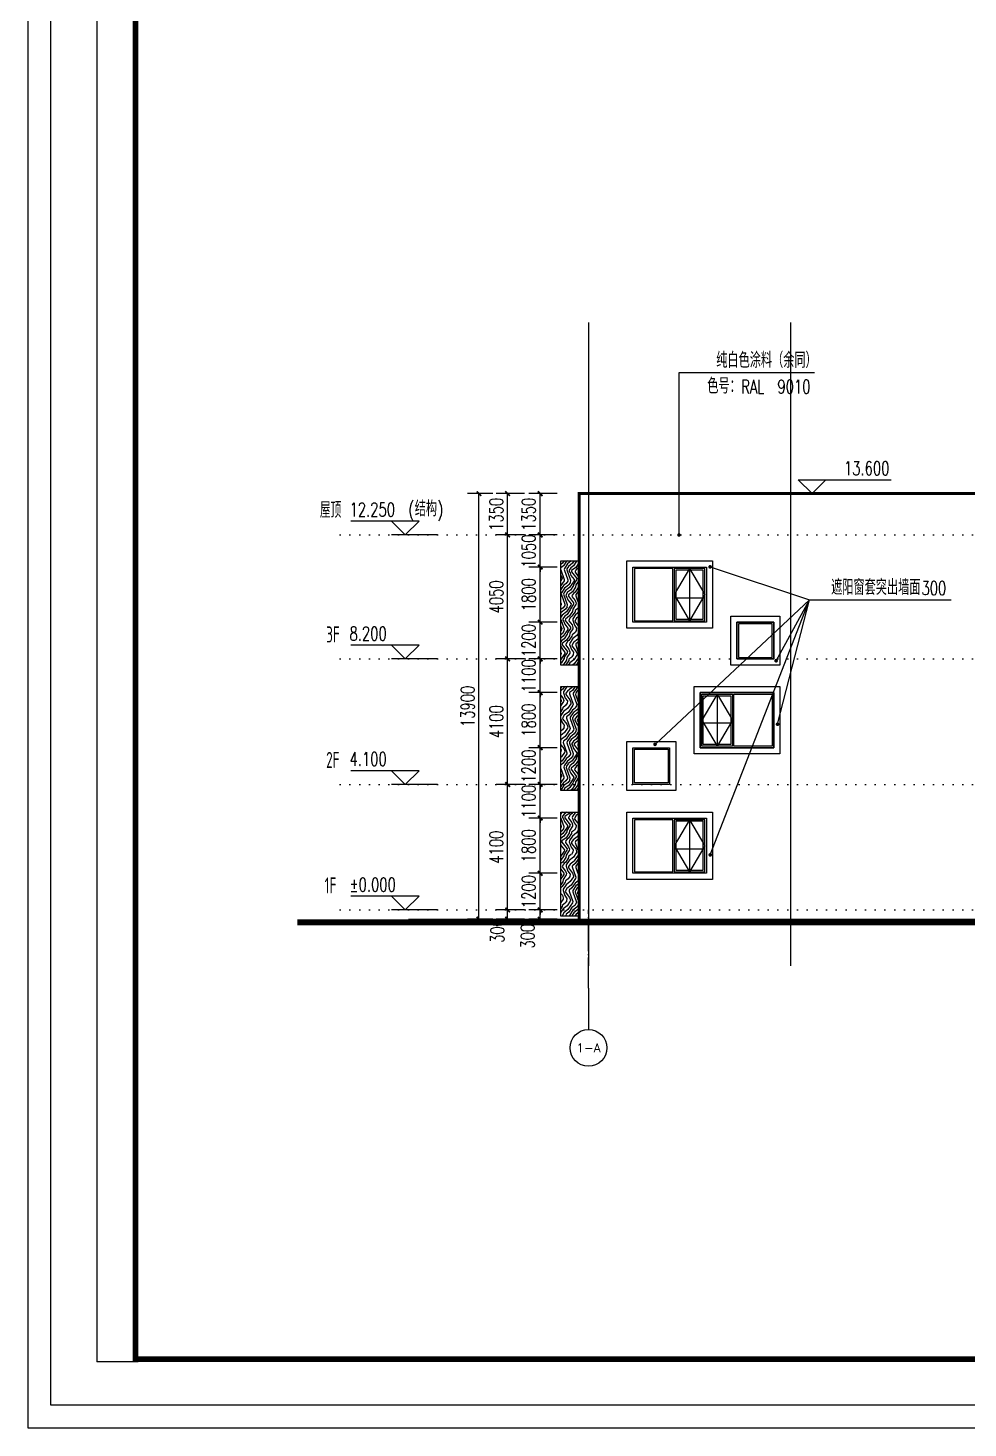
# Model space of a CAD drawing. Header units: millimetres. Extents: x -1048436 to -185795, y -983427 to 400387.
# Drawn here: x -773313 to -742620, y -758113 to -712384 of the extents above; entities that cross this region are included whole.
import ezdxf
from ezdxf.enums import TextEntityAlignment as Align

# ---------------------------------------------------------------- set-up
doc = ezdxf.new("R2010")
doc.units = ezdxf.units.MM
doc.header["$LTSCALE"] = 500
doc.linetypes.add('1#游泳馆轴网$0$DOTE', pattern=[2.42, 2, -0.2, 0.02, -0.2])
doc.linetypes.add('DOT', pattern=[6.35, 0, -6.35])
for name, color, linetype in [('1#游泳馆轴网$0$建-轴线', 1, '1#游泳馆轴网$0$DOTE'), ('AT-填充', 252, 'Continuous'), ('AXIS', 3, 'Continuous'), ('AXIS_TEXT', 7, 'Continuous'), ('C-SHET-TTLB', 11, 'Continuous'), ('DIM_ELEV', 3, 'Continuous'), ('DIM_LEAD', 3, 'Continuous'), ('PUB_DIM', 3, 'Continuous'), ('PUB_TEXT', 7, 'Continuous'), ('建-文字', 4, 'Continuous'), ('建-窗', 135, 'Continuous'), ('建-符号-引出', 150, 'Continuous'), ('楼层虚线', 1, 'Continuous')]:
    doc.layers.add(name, color=color, linetype=linetype)
doc.layers.add('建-非打-01', color=6, linetype='Continuous', plot=False)
doc.styles.add('_TCH_AXIS', font='COMPLEX', dxfattribs={"bigfont": 'GBCBIG'})
doc.styles.add('_TCH_DIM', font='SIMPLEX', dxfattribs={"bigfont": 'GBCBIG'})
doc.styles.add('_TCH_DIM_T3', font='SIMPLEX', dxfattribs={"width": 0.705882, "bigfont": 'GBCBIG'})
doc.styles.add('ECADI', font='hzs.shx', dxfattribs={"width": 0.7, "bigfont": 'hztxt.shx'})
doc.styles.add('XD2008', font='xd-hzs.shx', dxfattribs={"width": 0.7, "bigfont": 'xd-hztxt.shx'})
doc.dimstyles.new('_TCH_ARCH&&150', dxfattribs={"dimtxt": 446.25, "dimasz": 150, "dimexe": 375, "dimexo": 450, "dimgap": 150, "dimtad": 1, "dimdec": 0, "dimzin": 0, "dimdsep": 46, "dimtxsty": '_TCH_DIM_T3', "dimblk": 'ARCHTICK', "dimcen": 0.09, "dimclrt": 7, "dimazin": 2, "dimtfac": 1, "dimtdec": 0, "dimtix": 1, "dimtmove": 2, "dimatfit": 3, "dimldrblk": 'ARCHTICK', "dimfxl": 1, "dimtolj": 1, "dimtzin": 0, "dimarcsym": 0})
pattern_1 = [(262.75247, (199.36, 22965.5), (692.6834, -894.5332), [40, -760]), (262.75247, (349.4, 23510.95), (692.6834, -894.5332), [80, -720]), (262.75247, (323.44, 22990.1), (692.6834, -894.5332), [40, -760]), (262.75247, (463.36, 23456.1), (692.6834, -894.5332), [40, -760]), (262.75247, (442.5, 22974.9), (692.6834, -894.5332), [40, -760]), (262.75247, (537.7, 23406.4), (692.6834, -894.5332), [40, -760]), (262.75247, (521.84, 22964.8), (692.6834, -894.5332), [40, -760]), (262.75247, (656.7, 23391.2), (692.6834, -894.5332), [40, -440, 40, -280]), (262.75247, (736.1, 23381.1), (692.6834, -894.5332), [80, -400, 40, -280]), (262.75247, (860.2, 23405.7), (692.6834, -894.5332), [40, -120, 40, -320, 40, -240]), (262.75247, (944.6, 23435.26), (692.6834, -894.5332), [40, -160, 80, -520]), (262.75247, (918.65, 22914.4), (692.6834, -894.5332), [40, -760]), (262.75247, (1023.9, 23425.2), (692.6834, -894.5332), [40, -200, 40, -520]), (307.752474, (280.1, 23600.4), (793.60832, -100.9249), [113.1368, -1018.23405]), (307.752474, (194.3, 22925.84), (793.60832, -100.9249), [226.27416, -905.0967]), (307.752474, (591.1, 22875.4), (793.60832, -100.9249), [56.568, -1074.80285]), (307.752474, (756.26, 23539.85), (793.60832, -100.9249), [169.7056, -961.66525]), (307.752474, (670.5, 22865.3), (793.60832, -100.9249), [282.8427, -848.5281]), (307.752474, (789.5, 22850.15), (793.60832, -100.9249), [169.7056, -961.66525]), (217.752474, (889.06, 22998.8), (-100.9249, -793.60832), [56.568, -1074.80285]), (217.752474, (289.5, 23357.3), (-100.9249, -793.60832), [113.1368, -1018.23405]), (217.752474, (601.9, 23277.2), (-100.9249, -793.60832), [113.1368, -1018.23405]), (217.752474, (412.9, 23059.33), (-100.9249, -793.60832), [113.1368, -1018.23405]), (217.752474, (735.4, 23058.64), (-100.9249, -793.60832), [113.1368, -1018.23405]), (217.752474, (809.7, 23008.87), (-100.9249, -793.60832), [169.7056, -961.66525]), (217.752474, (358.77, 23267.8), (-100.9249, -793.60832), [169.7056, -961.66525]), (217.752474, (383.3, 23143.74), (-100.9249, -793.60832), [169.7056, -961.66525]), (217.752474, (676.2, 23227.45), (-100.9249, -793.60832), [169.7056, -961.66525]), (217.752474, (705.8, 23143.05), (-100.9249, -793.60832), [169.7056, -961.66525]), (289.317525, (433.77, 23540.54), (-100.92491, -793.60832), [89.4427, -1699.41166]), (289.317525, (318.4, 22950.38), (-100.92491, -793.60832), [357.7709, -1431.0835]), (289.317525, (437.44, 22935.24), (-100.92491, -793.60832), [357.7709, -1431.0835]), (289.317525, (516.8, 22925.15), (-100.92491, -793.60832), [357.7712, -536, 178.888, -716.19518]), (289.317525, (625.75, 22830.65), (-100.92491, -793.60832), [89.4427, -1699.41166]), (289.317525, (994.34, 23509.57), (-100.92491, -793.60832), [89.4427, -1699.41166]), (289.317525, (913.6, 22874.7), (-100.92491, -793.60832), [178.88544, -1609.96894]), (236.187423, (224.6, 23163.92), (-100.92491, -793.60832), [178.88544, -1609.96894]), (236.187423, (458.3, 23416.45), (-100.92491, -793.60832), [178.88544, -1609.96894]), (236.187423, (339.27, 23431.6), (-100.92491, -793.60832), [89.4427, -1699.40894]), (236.187423, (532.63, 23366.68), (-100.92491, -793.60832), [268.32816, -1520.5262]), (236.187423, (512.44, 23207.96), (-100.92491, -793.60832), [178.88544, -1609.96894]), (236.187423, (542.03, 23123.55), (-100.92491, -793.60832), [178.88544, -1609.96894]), (236.187423, (651.67, 23351.54), (-100.92491, -793.60832), [89.4427, -1699.40894]), (236.187423, (726, 23301.77), (-100.92491, -793.60832), [89.4427, -1699.40894]), (236.187423, (844.33, 22964.14), (-100.92491, -793.60832), [89.4427, -1699.40894]), (236.187423, (571.6, 23039.14), (-100.92491, -793.60832), [89.4427, -1699.40894]), (236.187423, (855.1, 23366), (-100.92491, -793.60832), [268.32816, -1520.5262]), (236.187423, (939.52, 23395.58), (-100.92491, -793.60832), [178.88544, -1609.96894]), (236.187423, (645.93, 22989.37), (-100.92491, -793.60832), [89.44, -804.96, 89.44, -805.01438]), (236.187423, (834.93, 23207.27), (-100.92491, -793.60832), [178.88544, -1609.96894]), (236.187423, (909.25, 23157.5), (-100.92491, -793.60832), [178.88544, -1609.96894]), (236.187423, (1018.9, 23385.5), (-100.92491, -793.60832), [178.88544, -1609.96894]), (236.187423, (988.6, 23147.4), (-100.92491, -793.60832), [178.88544, -1609.96894])]

# ---------------------------------------------------------------- blocks, each defined once
blk = doc.blocks.new('集团图框A1')
at = {"layer": 'C-SHET-TTLB'}
for p in [(259.85, -109.93), (268.85, -685.13)]:
    blk.add_line(p, (259.85, -685.13), dxfattribs=at)
for points in [[(1095.85, -95.53), (1095.85, -699.53), (244.85, -699.53), (244.85, -95.53)], [(1090.85, -100.53), (1090.85, -694.53), (249.85, -694.53), (249.85, -100.53)]]:
    blk.add_lwpolyline(points, close=True, dxfattribs=at)
at = {"layer": 'C-SHET-TTLB', "const_width": 1.2}
blk.add_lwpolyline([(268.25, -110.53), (1080.85, -110.53), (1080.85, -684.53), (268.25, -684.53)], close=True, dxfattribs=at)
at = {"color": 2, "style": 'ECADI', "width": 0.7}
for tag, p in [('序号1', (1009.72, -381.88)), ('记要1', (1037.92, -381.9)), ('日期1', (1073.26, -381.71)), ('序号2', (1009.72, -387.77)), ('记要2', (1037.92, -387.79)), ('日期2', (1073.26, -387.6)), ('序号3', (1009.72, -393.63)), ('记要3', (1037.92, -393.65)), ('日期3', (1073.26, -393.46)), ('序号4', (1009.72, -399.51)), ('记要4', (1037.92, -399.53)), ('日期4', (1073.26, -399.35)), ('合作设计单位', (1042.53, -542.75)), ('审定人', (1041.84, -561.74)), ('审核人', (1041.84, -571.23)), ('设计总负责人', (1041.84, -580.99)), ('专业负责人', (1041.84, -591.72)), ('校对人', (1041.84, -601.96)), ('设计人', (1041.84, -611.83)), ('建设单位上', (1044.38, -619.93)), ('建设单位中', (1044.38, -623.89)), ('建设单位下', (1044.38, -627.74)), ('项目名称上', (1044.35, -632.3)), ('项目名称中', (1044.35, -636.38)), ('项目名称下', (1044.35, -640.33)), ('子项', (1043.59, -646.93)), ('图名上', (1044.47, -653.59)), ('图名中', (1044.47, -657.5)), ('图名下', (1044.47, -661.62)), ('工程编号', (1027.1, -667.58)), ('阶段', (1063.92, -667.61)), ('比例', (1025.96, -674.19)), ('专业', (1063.72, -673.97)), ('日期', (1026.1, -680.73)), ('图别、图号', (1066.05, -680.84))]:
    blk.add_attdef(tag, text='', height=3.5, dxfattribs=at).set_placement(p, align=Align.MIDDLE)
blk = doc.blocks.new('A1')
blk.add_blockref('集团图框A1', (-609654.51, -640037.88))
blk = doc.blocks.new('C3')
at = {"layer": '建-窗', "linetype": 'Continuous'}
for p, q in [((-707663, -570927), (-707663, -572627)), ((-707163, -570927), (-707163, -572627))]:
    blk.add_line(p, q, dxfattribs=at)
for points in [[(-705813, -570877), (-708213, -570877), (-708213, -572677), (-705813, -572677)], [(-708163, -570927), (-707163, -570927), (-707163, -572627), (-708163, -572627)], [(-708113, -570977), (-707213, -570977), (-707213, -572577), (-708113, -572577)], [(-707113, -570927), (-705863, -570927), (-705863, -572627), (-707113, -572627)]]:
    blk.add_lwpolyline(points, close=True, dxfattribs=at)
for points in [[(-707663, -570927), (-708163, -571777), (-707663, -572627)], [(-707663, -570927), (-707163, -571777), (-707663, -572627)]]:
    blk.add_lwpolyline(points, dxfattribs=at)
blk = doc.blocks.new('C2')
at = {"layer": '建-窗', "linetype": 'Continuous'}
for points in [[(-710413, -572677), (-709213, -572677), (-709213, -573877), (-710413, -573877)], [(-710363, -572727), (-709263, -572727), (-709263, -573827), (-710363, -573827)]]:
    blk.add_lwpolyline(points, close=True, dxfattribs=at)
blk = doc.blocks.new('_ArchTick')
at = {"color": 0, "linetype": 'ByBlock', "const_width": 0.4}
blk.add_lwpolyline([(-0.5, -0.5), (0.5, 0.5)], dxfattribs=at)
blk = doc.blocks.new('*D1061')
at = {"layer": 'Defpoints', "color": 0, "transparency": 16777216}
for p in [(-756589, -741193), (-755583, -741193), (-755583, -741493)]:
    blk.add_point(p, dxfattribs=at)
at = {"layer": 'PUB_DIM', "color": 0, "lineweight": -2, "transparency": 16777216}
for p, q in [((-756033, -741193), (-756964, -741193)), ((-756589, -741493), (-756589, -741193)), ((-756033, -741493), (-756964, -741493))]:
    blk.add_line(p, q, dxfattribs=at)
at = {"layer": 'PUB_DIM', "color": 0, "lineweight": -2, "transparency": 16777216, "xscale": 150, "yscale": 150, "zscale": 150}
for p, rotation in [((-756589, -741193), 90), ((-756589, -741493), 270)]:
    blk.add_blockref('_ArchTick', p, dxfattribs=dict(at, rotation=rotation))
at = {"layer": 'PUB_DIM', "color": 7, "transparency": 16777216, "insert": (-757001, -742048), "char_height": 446.2, "attachment_point": 5, "rotation": 90, "style": '_TCH_DIM_T3'}
blk.add_mtext('\\A1;300', dxfattribs=at)
blk = doc.blocks.new('*D1062')
at = {"layer": 'Defpoints', "color": 0, "transparency": 16777216}
for p in [(-756589, -739993), (-755583, -739993), (-755583, -741193)]:
    blk.add_point(p, dxfattribs=at)
at = {"layer": 'PUB_DIM', "color": 0, "lineweight": -2, "transparency": 16777216}
for p, q in [((-756589, -739993), (-756589, -739843)), ((-756033, -739993), (-756964, -739993)), ((-756589, -741193), (-756589, -739993)), ((-756033, -741193), (-756964, -741193)), ((-756589, -741193), (-756589, -741343))]:
    blk.add_line(p, q, dxfattribs=at)
at = {"layer": 'PUB_DIM', "color": 0, "lineweight": -2, "transparency": 16777216, "xscale": 150, "yscale": 150, "zscale": 150}
for p, rotation in [((-756589, -739993), 270), ((-756589, -741193), 90)]:
    blk.add_blockref('_ArchTick', p, dxfattribs=dict(at, rotation=rotation))
at = {"layer": 'PUB_DIM', "color": 7, "transparency": 16777216, "insert": (-756962, -740593), "char_height": 446.2, "attachment_point": 5, "rotation": 90, "style": '_TCH_DIM_T3'}
blk.add_mtext('\\A1;1200', dxfattribs=at)
blk = doc.blocks.new('*D1063')
at = {"layer": 'Defpoints', "color": 0, "transparency": 16777216}
for p in [(-756589, -738193), (-755583, -738193), (-755583, -739993)]:
    blk.add_point(p, dxfattribs=at)
at = {"layer": 'PUB_DIM', "color": 0, "lineweight": -2, "transparency": 16777216}
for p, q in [((-756033, -738193), (-756964, -738193)), ((-756589, -739993), (-756589, -738193)), ((-756033, -739993), (-756964, -739993))]:
    blk.add_line(p, q, dxfattribs=at)
at = {"layer": 'PUB_DIM', "color": 0, "lineweight": -2, "transparency": 16777216, "xscale": 150, "yscale": 150, "zscale": 150}
for p, rotation in [((-756589, -738193), 90), ((-756589, -739993), 270)]:
    blk.add_blockref('_ArchTick', p, dxfattribs=dict(at, rotation=rotation))
at = {"layer": 'PUB_DIM', "color": 7, "transparency": 16777216, "insert": (-756962, -739093), "char_height": 446.2, "attachment_point": 5, "rotation": 90, "style": '_TCH_DIM_T3'}
blk.add_mtext('\\A1;1800', dxfattribs=at)
blk = doc.blocks.new('*D1064')
at = {"layer": 'Defpoints', "color": 0, "transparency": 16777216}
for p in [(-756589, -737093), (-755583, -737093), (-755583, -738193)]:
    blk.add_point(p, dxfattribs=at)
at = {"layer": 'PUB_DIM', "color": 0, "lineweight": -2, "transparency": 16777216}
for p, q in [((-756033, -737093), (-756964, -737093)), ((-756589, -737093), (-756589, -736943)), ((-756589, -738193), (-756589, -737093)), ((-756033, -738193), (-756964, -738193)), ((-756589, -738193), (-756589, -738343))]:
    blk.add_line(p, q, dxfattribs=at)
at = {"layer": 'PUB_DIM', "color": 0, "lineweight": -2, "transparency": 16777216, "xscale": 150, "yscale": 150, "zscale": 150}
for p, rotation in [((-756589, -737093), 270), ((-756589, -738193), 90)]:
    blk.add_blockref('_ArchTick', p, dxfattribs=dict(at, rotation=rotation))
at = {"layer": 'PUB_DIM', "color": 7, "transparency": 16777216, "insert": (-756962, -737643), "char_height": 446.2, "attachment_point": 5, "rotation": 90, "style": '_TCH_DIM_T3'}
blk.add_mtext('\\A1;1100', dxfattribs=at)
blk = doc.blocks.new('*D1065')
at = {"layer": 'Defpoints', "color": 0, "transparency": 16777216}
for p in [(-756589, -735893), (-755583, -735893), (-755583, -737093)]:
    blk.add_point(p, dxfattribs=at)
at = {"layer": 'PUB_DIM', "color": 0, "lineweight": -2, "transparency": 16777216}
for p, q in [((-756589, -735893), (-756589, -735743)), ((-756033, -735893), (-756964, -735893)), ((-756589, -737093), (-756589, -735893)), ((-756033, -737093), (-756964, -737093)), ((-756589, -737093), (-756589, -737243))]:
    blk.add_line(p, q, dxfattribs=at)
at = {"layer": 'PUB_DIM', "color": 0, "lineweight": -2, "transparency": 16777216, "xscale": 150, "yscale": 150, "zscale": 150}
for p, rotation in [((-756589, -735893), 270), ((-756589, -737093), 90)]:
    blk.add_blockref('_ArchTick', p, dxfattribs=dict(at, rotation=rotation))
at = {"layer": 'PUB_DIM', "color": 7, "transparency": 16777216, "insert": (-756962, -736493), "char_height": 446.2, "attachment_point": 5, "rotation": 90, "style": '_TCH_DIM_T3'}
blk.add_mtext('\\A1;1200', dxfattribs=at)
blk = doc.blocks.new('*D1066')
at = {"layer": 'Defpoints', "color": 0, "transparency": 16777216}
for p in [(-756589, -734093), (-755583, -734093), (-755583, -735893)]:
    blk.add_point(p, dxfattribs=at)
at = {"layer": 'PUB_DIM', "color": 0, "lineweight": -2, "transparency": 16777216}
for p, q in [((-756033, -734093), (-756964, -734093)), ((-756589, -735893), (-756589, -734093)), ((-756033, -735893), (-756964, -735893))]:
    blk.add_line(p, q, dxfattribs=at)
at = {"layer": 'PUB_DIM', "color": 0, "lineweight": -2, "transparency": 16777216, "xscale": 150, "yscale": 150, "zscale": 150}
for p, rotation in [((-756589, -734093), 90), ((-756589, -735893), 270)]:
    blk.add_blockref('_ArchTick', p, dxfattribs=dict(at, rotation=rotation))
at = {"layer": 'PUB_DIM', "color": 7, "transparency": 16777216, "insert": (-756962, -734993), "char_height": 446.2, "attachment_point": 5, "rotation": 90, "style": '_TCH_DIM_T3'}
blk.add_mtext('\\A1;1800', dxfattribs=at)
blk = doc.blocks.new('*D1067')
at = {"layer": 'Defpoints', "color": 0, "transparency": 16777216}
for p in [(-756589, -732993), (-755583, -732993), (-755583, -734093)]:
    blk.add_point(p, dxfattribs=at)
at = {"layer": 'PUB_DIM', "color": 0, "lineweight": -2, "transparency": 16777216}
for p, q in [((-756033, -732993), (-756964, -732993)), ((-756589, -732993), (-756589, -732843)), ((-756589, -734093), (-756589, -732993)), ((-756033, -734093), (-756964, -734093)), ((-756589, -734093), (-756589, -734243))]:
    blk.add_line(p, q, dxfattribs=at)
at = {"layer": 'PUB_DIM', "color": 0, "lineweight": -2, "transparency": 16777216, "xscale": 150, "yscale": 150, "zscale": 150}
for p, rotation in [((-756589, -732993), 270), ((-756589, -734093), 90)]:
    blk.add_blockref('_ArchTick', p, dxfattribs=dict(at, rotation=rotation))
at = {"layer": 'PUB_DIM', "color": 7, "transparency": 16777216, "insert": (-756962, -733543), "char_height": 446.2, "attachment_point": 5, "rotation": 90, "style": '_TCH_DIM_T3'}
blk.add_mtext('\\A1;1100', dxfattribs=at)
blk = doc.blocks.new('*D1068')
at = {"layer": 'Defpoints', "color": 0, "transparency": 16777216}
for p in [(-756589, -731793), (-755583, -731793), (-755583, -732993)]:
    blk.add_point(p, dxfattribs=at)
at = {"layer": 'PUB_DIM', "color": 0, "lineweight": -2, "transparency": 16777216}
for p, q in [((-756589, -731793), (-756589, -731643)), ((-756033, -731793), (-756964, -731793)), ((-756589, -732993), (-756589, -731793)), ((-756033, -732993), (-756964, -732993)), ((-756589, -732993), (-756589, -733143))]:
    blk.add_line(p, q, dxfattribs=at)
at = {"layer": 'PUB_DIM', "color": 0, "lineweight": -2, "transparency": 16777216, "xscale": 150, "yscale": 150, "zscale": 150}
for p, rotation in [((-756589, -731793), 270), ((-756589, -732993), 90)]:
    blk.add_blockref('_ArchTick', p, dxfattribs=dict(at, rotation=rotation))
at = {"layer": 'PUB_DIM', "color": 7, "transparency": 16777216, "insert": (-756962, -732393), "char_height": 446.2, "attachment_point": 5, "rotation": 90, "style": '_TCH_DIM_T3'}
blk.add_mtext('\\A1;1200', dxfattribs=at)
blk = doc.blocks.new('*D1069')
at = {"layer": 'Defpoints', "color": 0, "transparency": 16777216}
for p in [(-756589, -729993), (-755583, -729993), (-755583, -731793)]:
    blk.add_point(p, dxfattribs=at)
at = {"layer": 'PUB_DIM', "color": 0, "lineweight": -2, "transparency": 16777216}
for p, q in [((-756033, -729993), (-756964, -729993)), ((-756589, -731793), (-756589, -729993)), ((-756033, -731793), (-756964, -731793))]:
    blk.add_line(p, q, dxfattribs=at)
at = {"layer": 'PUB_DIM', "color": 0, "lineweight": -2, "transparency": 16777216, "xscale": 150, "yscale": 150, "zscale": 150}
for p, rotation in [((-756589, -729993), 90), ((-756589, -731793), 270)]:
    blk.add_blockref('_ArchTick', p, dxfattribs=dict(at, rotation=rotation))
at = {"layer": 'PUB_DIM', "color": 7, "transparency": 16777216, "insert": (-756962, -730893), "char_height": 446.2, "attachment_point": 5, "rotation": 90, "style": '_TCH_DIM_T3'}
blk.add_mtext('\\A1;1800', dxfattribs=at)
blk = doc.blocks.new('*D1070')
at = {"layer": 'Defpoints', "color": 0, "transparency": 16777216}
for p in [(-756589, -728943), (-755583, -728943), (-755583, -729993)]:
    blk.add_point(p, dxfattribs=at)
at = {"layer": 'PUB_DIM', "color": 0, "lineweight": -2, "transparency": 16777216}
for p, q in [((-756589, -728943), (-756589, -728793)), ((-756033, -728943), (-756964, -728943)), ((-756589, -729993), (-756589, -728943)), ((-756033, -729993), (-756964, -729993)), ((-756589, -729993), (-756589, -730143))]:
    blk.add_line(p, q, dxfattribs=at)
at = {"layer": 'PUB_DIM', "color": 0, "lineweight": -2, "transparency": 16777216, "xscale": 150, "yscale": 150, "zscale": 150}
for p, rotation in [((-756589, -728943), 270), ((-756589, -729993), 90)]:
    blk.add_blockref('_ArchTick', p, dxfattribs=dict(at, rotation=rotation))
at = {"layer": 'PUB_DIM', "color": 7, "transparency": 16777216, "insert": (-756962, -729468), "char_height": 446.2, "attachment_point": 5, "rotation": 90, "style": '_TCH_DIM_T3'}
blk.add_mtext('\\A1;1050', dxfattribs=at)
blk = doc.blocks.new('*D1071')
at = {"layer": 'Defpoints', "color": 0, "transparency": 16777216}
for p in [(-756589, -727593), (-755583, -727593), (-755583, -728943)]:
    blk.add_point(p, dxfattribs=at)
at = {"layer": 'PUB_DIM', "color": 0, "lineweight": -2, "transparency": 16777216}
for p, q in [((-756033, -727593), (-756964, -727593)), ((-756589, -728943), (-756589, -727593)), ((-756033, -728943), (-756964, -728943))]:
    blk.add_line(p, q, dxfattribs=at)
at = {"layer": 'PUB_DIM', "color": 0, "lineweight": -2, "transparency": 16777216, "xscale": 150, "yscale": 150, "zscale": 150}
for p, rotation in [((-756589, -727593), 90), ((-756589, -728943), 270)]:
    blk.add_blockref('_ArchTick', p, dxfattribs=dict(at, rotation=rotation))
at = {"layer": 'PUB_DIM', "color": 7, "transparency": 16777216, "insert": (-756962, -728268), "char_height": 446.2, "attachment_point": 5, "rotation": 90, "style": '_TCH_DIM_T3'}
blk.add_mtext('\\A1;1350', dxfattribs=at)
blk = doc.blocks.new('*D2809')
at = {"layer": 'Defpoints', "color": 0, "transparency": 16777216}
for p in [(-758587, -727593), (-757682, -727593), (-757682, -741493)]:
    blk.add_point(p, dxfattribs=at)
at = {"layer": 'PUB_DIM', "color": 0, "lineweight": -2, "transparency": 16777216}
for p, q in [((-758132, -727593), (-758962, -727593)), ((-758587, -741493), (-758587, -727593)), ((-758132, -741493), (-758962, -741493))]:
    blk.add_line(p, q, dxfattribs=at)
at = {"layer": 'PUB_DIM', "color": 0, "lineweight": -2, "transparency": 16777216, "xscale": 150, "yscale": 150, "zscale": 150}
for p, rotation in [((-758587, -727593), 90), ((-758587, -741493), 270)]:
    blk.add_blockref('_ArchTick', p, dxfattribs=dict(at, rotation=rotation))
at = {"layer": 'PUB_DIM', "color": 7, "transparency": 16777216, "insert": (-758960, -734543), "char_height": 446.2, "attachment_point": 5, "rotation": 90, "style": '_TCH_DIM_T3'}
blk.add_mtext('\\A1;13900', dxfattribs=at)
blk = doc.blocks.new('*D2810')
at = {"layer": 'Defpoints', "color": 0, "transparency": 16777216}
for p in [(-757652, -741193), (-756646, -741193), (-756646, -741493)]:
    blk.add_point(p, dxfattribs=at)
at = {"layer": 'PUB_DIM', "color": 0, "lineweight": -2, "transparency": 16777216}
for p, q in [((-757096, -741193), (-758027, -741193)), ((-757652, -741493), (-757652, -741193)), ((-757096, -741493), (-758027, -741493))]:
    blk.add_line(p, q, dxfattribs=at)
at = {"layer": 'PUB_DIM', "color": 0, "lineweight": -2, "transparency": 16777216, "xscale": 150, "yscale": 150, "zscale": 150}
for p, rotation in [((-757652, -741193), 90), ((-757652, -741493), 270)]:
    blk.add_blockref('_ArchTick', p, dxfattribs=dict(at, rotation=rotation))
at = {"layer": 'PUB_DIM', "color": 7, "transparency": 16777216, "insert": (-757990, -741863), "char_height": 446.2, "attachment_point": 5, "rotation": 90, "style": '_TCH_DIM_T3'}
blk.add_mtext('\\A1;300', dxfattribs=at)
blk = doc.blocks.new('*D2811')
at = {"layer": 'Defpoints', "color": 0, "transparency": 16777216}
for p in [(-757652, -737093), (-756646, -737093), (-756646, -741193)]:
    blk.add_point(p, dxfattribs=at)
at = {"layer": 'PUB_DIM', "color": 0, "lineweight": -2, "transparency": 16777216}
for p, q in [((-757096, -737093), (-758027, -737093)), ((-757652, -741193), (-757652, -737093)), ((-757096, -741193), (-758027, -741193))]:
    blk.add_line(p, q, dxfattribs=at)
at = {"layer": 'PUB_DIM', "color": 0, "lineweight": -2, "transparency": 16777216, "xscale": 150, "yscale": 150, "zscale": 150}
for p, rotation in [((-757652, -737093), 90), ((-757652, -741193), 270)]:
    blk.add_blockref('_ArchTick', p, dxfattribs=dict(at, rotation=rotation))
at = {"layer": 'PUB_DIM', "color": 7, "transparency": 16777216, "insert": (-758025, -739143), "char_height": 446.2, "attachment_point": 5, "rotation": 90, "style": '_TCH_DIM_T3'}
blk.add_mtext('\\A1;4100', dxfattribs=at)
blk = doc.blocks.new('*D2812')
at = {"layer": 'Defpoints', "color": 0, "transparency": 16777216}
for p in [(-757652, -732993), (-756646, -732993), (-756646, -737093)]:
    blk.add_point(p, dxfattribs=at)
at = {"layer": 'PUB_DIM', "color": 0, "lineweight": -2, "transparency": 16777216}
for p, q in [((-757096, -732993), (-758027, -732993)), ((-757652, -737093), (-757652, -732993)), ((-757096, -737093), (-758027, -737093))]:
    blk.add_line(p, q, dxfattribs=at)
at = {"layer": 'PUB_DIM', "color": 0, "lineweight": -2, "transparency": 16777216, "xscale": 150, "yscale": 150, "zscale": 150}
for p, rotation in [((-757652, -732993), 90), ((-757652, -737093), 270)]:
    blk.add_blockref('_ArchTick', p, dxfattribs=dict(at, rotation=rotation))
at = {"layer": 'PUB_DIM', "color": 7, "transparency": 16777216, "insert": (-758025, -735043), "char_height": 446.2, "attachment_point": 5, "rotation": 90, "style": '_TCH_DIM_T3'}
blk.add_mtext('\\A1;4100', dxfattribs=at)
blk = doc.blocks.new('*D2813')
at = {"layer": 'Defpoints', "color": 0, "transparency": 16777216}
for p in [(-757652, -728943), (-756646, -728943), (-756646, -732993)]:
    blk.add_point(p, dxfattribs=at)
at = {"layer": 'PUB_DIM', "color": 0, "lineweight": -2, "transparency": 16777216}
for p, q in [((-757096, -728943), (-758027, -728943)), ((-757652, -732993), (-757652, -728943)), ((-757096, -732993), (-758027, -732993))]:
    blk.add_line(p, q, dxfattribs=at)
at = {"layer": 'PUB_DIM', "color": 0, "lineweight": -2, "transparency": 16777216, "xscale": 150, "yscale": 150, "zscale": 150}
for p, rotation in [((-757652, -728943), 90), ((-757652, -732993), 270)]:
    blk.add_blockref('_ArchTick', p, dxfattribs=dict(at, rotation=rotation))
at = {"layer": 'PUB_DIM', "color": 7, "transparency": 16777216, "insert": (-758025, -730968), "char_height": 446.2, "attachment_point": 5, "rotation": 90, "style": '_TCH_DIM_T3'}
blk.add_mtext('\\A1;4050', dxfattribs=at)
blk = doc.blocks.new('*D2814')
at = {"layer": 'Defpoints', "color": 0, "transparency": 16777216}
for p in [(-757652, -727593), (-756646, -727593), (-756646, -728943)]:
    blk.add_point(p, dxfattribs=at)
at = {"layer": 'PUB_DIM', "color": 0, "lineweight": -2, "transparency": 16777216}
for p, q in [((-757096, -727593), (-758027, -727593)), ((-757652, -728943), (-757652, -727593)), ((-757096, -728943), (-758027, -728943))]:
    blk.add_line(p, q, dxfattribs=at)
at = {"layer": 'PUB_DIM', "color": 0, "lineweight": -2, "transparency": 16777216, "xscale": 150, "yscale": 150, "zscale": 150}
for p, rotation in [((-757652, -727593), 90), ((-757652, -728943), 270)]:
    blk.add_blockref('_ArchTick', p, dxfattribs=dict(at, rotation=rotation))
at = {"layer": 'PUB_DIM', "color": 7, "transparency": 16777216, "insert": (-758025, -728268), "char_height": 446.2, "attachment_point": 5, "rotation": 90, "style": '_TCH_DIM_T3'}
blk.add_mtext('\\A1;1350', dxfattribs=at)

msp = doc.modelspace()

# ---------------------------------------------------------------- hatches: boundary and pattern name
at = {"layer": 'AT-填充'}
h = msp.add_hatch(dxfattribs=at)
h.set_pattern_fill('木纹01', color=256, scale=200, angle=-97.24753)
h.set_pattern_definition(pattern_1)
h.paths.add_polyline_path([(-755912.7, -729792.9), (-755312.7, -729792.9), (-755312.7, -733192.9), (-755912.7, -733192.9)])
h = msp.add_hatch(dxfattribs=at)
h.set_pattern_fill('木纹01', color=256, scale=200, angle=-97.24753)
h.set_pattern_definition(pattern_1)
h.paths.add_polyline_path([(-755912.7, -733892.9), (-755312.7, -733892.9), (-755312.7, -737292.9), (-755912.7, -737292.9)])
h = msp.add_hatch(dxfattribs=at)
h.set_pattern_fill('木纹01', color=256, scale=200, angle=-97.24753)
h.set_pattern_definition(pattern_1)
h.paths.add_polyline_path([(-755912.7, -737992.9), (-755312.7, -737992.9), (-755312.7, -741392.9), (-755912.7, -741392.9)])

# ---------------------------------------------------------------- linework, layer by layer
for p, q in [((-755312.7, -727592.9), (-755312.7, -741492.9)), ((-755312.7, -727592.9), (-739012.7, -727592.9)), ((-760892, -741492.9), (-669551.6, -741492.9))]:
    msp.add_line(p, q)
for points, const_width in [([(-755312.7, -741492.9), (-755312.7, -727592.9), (-739012.7, -727592.9), (-739012.7, -718592.9), (-735512.7, -718592.9), (-735512.7, -730892.9), (-705115.4, -730892.9), (-705115.4, -726492.9), (-693115.4, -726492.9), (-693115.4, -723492.9), (-681765.4, -723492.9), (-681765.4, -727692.9), (-674412.6, -727692.9), (-674412.6, -741592.9)], 100), ([(-764523.3, -741592.9), (-667991.7, -741592.9)], 200)]:
    msp.add_lwpolyline(points, dxfattribs=dict(const_width=const_width))
for points in [[(-755912.7, -729792.9), (-755312.7, -729792.9), (-755312.7, -733192.9), (-755912.7, -733192.9)], [(-753762.7, -729792.9), (-750962.7, -729792.9), (-750962.7, -731992.9), (-753762.7, -731992.9)], [(-753562.7, -729992.9), (-751162.7, -729992.9), (-751162.7, -731792.9), (-753562.7, -731792.9)], [(-750362.7, -731592.9), (-748762.7, -731592.9), (-748762.7, -733192.9), (-750362.7, -733192.9)], [(-750162.7, -731792.9), (-748962.7, -731792.9), (-748962.7, -732992.9), (-750162.7, -732992.9)], [(-755912.7, -733892.9), (-755312.7, -733892.9), (-755312.7, -737292.9), (-755912.7, -737292.9)], [(-751562.7, -733892.9), (-748762.7, -733892.9), (-748762.7, -736092.9), (-751562.7, -736092.9)], [(-751362.7, -734092.9), (-748962.7, -734092.9), (-748962.7, -735892.9), (-751362.7, -735892.9)], [(-753762.7, -735692.9), (-752162.7, -735692.9), (-752162.7, -737292.9), (-753762.7, -737292.9)], [(-753562.7, -735892.9), (-752362.7, -735892.9), (-752362.7, -737092.9), (-753562.7, -737092.9)], [(-755912.7, -737992.9), (-755312.7, -737992.9), (-755312.7, -741392.9), (-755912.7, -741392.9)], [(-753762.7, -737992.9), (-750962.7, -737992.9), (-750962.7, -740192.9), (-753762.7, -740192.9)], [(-753562.7, -738192.9), (-751162.7, -738192.9), (-751162.7, -739992.9), (-753562.7, -739992.9)]]:
    msp.add_lwpolyline(points, close=True)
at = {"layer": '1#游泳馆轴网$0$建-轴线'}
msp.add_lwpolyline([(-755012.7, -743743.5), (-755012.7, -741192.9)], dxfattribs=at)
at = {"layer": 'AXIS'}
msp.add_line((-755012.7, -743743.5), (-755012.7, -745098.2), dxfattribs=at)
msp.add_circle((-755012.7, -745698.2), 600, dxfattribs=at)
at = {"layer": 'DIM_ELEV'}
for p, q in [((-747712.7, -727592.9), (-748162.7, -727142.9)), ((-748162.7, -727142.9), (-745125.2, -727142.9)), ((-747712.7, -727592.9), (-747262.7, -727142.9)), ((-748762.7, -727592.9), (-747262.7, -727592.9)), ((-760543.1, -728492.9), (-762769.5, -728492.9)), ((-760993.1, -728942.9), (-761443.1, -728492.9)), ((-760993.1, -728942.9), (-760543.1, -728492.9)), ((-759943.1, -728942.9), (-761443.1, -728942.9)), ((-760543.1, -732542.9), (-762769.5, -732542.9)), ((-760993.1, -732992.9), (-761443.1, -732542.9)), ((-760993.1, -732992.9), (-760543.1, -732542.9)), ((-759943.1, -732992.9), (-761443.1, -732992.9)), ((-760543.1, -736642.9), (-762769.5, -736642.9)), ((-760993.1, -737092.9), (-761443.1, -736642.9)), ((-760993.1, -737092.9), (-760543.1, -736642.9)), ((-759943.1, -737092.9), (-761443.1, -737092.9)), ((-760543.1, -740742.9), (-762769.5, -740742.9)), ((-760993.1, -741192.9), (-761443.1, -740742.9)), ((-760993.1, -741192.9), (-760543.1, -740742.9)), ((-759943.1, -741192.9), (-761443.1, -741192.9))]:
    msp.add_line(p, q, dxfattribs=at)
at = {"layer": 'DIM_LEAD'}
for p, q in [((-752054.8, -728942.9), (-752054.8, -723641.7)), ((-752054.8, -723641.7), (-747635, -723641.7))]:
    msp.add_line(p, q, dxfattribs=at)
at = {"layer": 'DIM_LEAD', "const_width": 60}
msp.add_lwpolyline([(-752054.8, -728972.9, 1), (-752054.8, -728912.9, 1)], format="xyb", close=True, dxfattribs=at)
at = {"layer": '建-符号-引出'}
for p, q in [((-751041.1, -729986.2), (-747794, -731061.5)), ((-751041.1, -729986.2), (-747794, -731061.5)), ((-752838.5, -735782.7), (-747794, -731061.5)), ((-751035.5, -739392), (-747794, -731061.5)), ((-748886, -733051.7), (-747794, -731061.5)), ((-748838.8, -735126), (-747794, -731061.5)), ((-747794, -731061.5), (-743171.9, -731061.5))]:
    msp.add_line(p, q, dxfattribs=at)
at = {"layer": '建-符号-引出', "const_width": 60}
for points in [[(-751069.6, -729976.7, 1), (-751012.6, -729995.6, 1)], [(-751069.6, -729976.7, 1), (-751012.6, -729995.6, 1)], [(-748900.5, -733078, 1), (-748871.6, -733025.4, 1)], [(-748846.3, -735155.1, 1), (-748831.4, -735097, 1)], [(-752860.4, -735803.2, 1), (-752816.6, -735762.2, 1)], [(-751046.4, -739419.9, 1), (-751024.6, -739364, 1)]]:
    msp.add_lwpolyline(points, format="xyb", close=True, dxfattribs=at)
at = {"layer": '建-非打-01'}
for p, q in [((-755012.7, -722005.4), (-755012.7, -743021.7)), ((-748412.7, -722005.4), (-748412.7, -743021.7))]:
    msp.add_line(p, q, dxfattribs=at)
for points in [[(-751212.7, -730042.9), (-752212.7, -730042.9), (-752212.7, -730992.9), (-751212.7, -730992.9)], [(-751312.7, -734142.9), (-750312.7, -734142.9), (-750312.7, -735092.9), (-751312.7, -735092.9)], [(-751212.7, -738242.9), (-752212.7, -738242.9), (-752212.7, -739192.9), (-751212.7, -739192.9)]]:
    msp.add_lwpolyline(points, close=True, dxfattribs=at)
at = {"layer": '楼层虚线', "linetype": 'DOT', "ltscale": 0.1}
for p, q in [((-763116.5, -728942.9), (-733011.7, -728942.9)), ((-763116.5, -732992.9), (-733011.7, -732992.9)), ((-763116.5, -737092.9), (-733011.7, -737092.9)), ((-763116.5, -741192.9), (-669551.6, -741192.9))]:
    msp.add_line(p, q, dxfattribs=at)

# ---------------------------------------------------------------- block references
at = {"xscale": 150, "yscale": 150, "zscale": 150}
msp.add_blockref('A1', (90638136, 95352497.3), dxfattribs=at)
at = {"xscale": -1}
for name, p in [('C3', (-1459375.4, -159115.8)), ('C2', (-1459375.4, -159115.8)), ('C3', (-1459375.4, -167315.8))]:
    msp.add_blockref(name, p, dxfattribs=at)
for name in ['C3', 'C2']:
    msp.add_blockref(name, (-43150, -163215.8))

# ---------------------------------------------------------------- texts
at = {"layer": 'AXIS_TEXT', "style": '_TCH_AXIS'}
msp.add_text('1-A', height=281.67, dxfattribs=at).set_placement((-755408.4, -745839.1), (-754617, -745839.1), align=Align.FIT)
at = {"layer": 'PUB_TEXT', "style": '_TCH_DIM'}
for s, p in [('纯白色涂料（余同）', (-750840.3, -723484.2)), ('色号：', (-751133.3, -724324.2)), ('结构', (-760684.5, -728335.4))]:
    msp.add_text(s, height=506.38, dxfattribs=at).set_placement(p)
at = {"layer": 'PUB_TEXT'}
for s, height, style, width, p in [('RAL', 446.25, '_TCH_DIM', 0.705882, (-750027.5, -724324.2)), ('9010', 446.25, '_TCH_DIM', 0.705882, (-748842.5, -724324.2)), ('13.600', 446.25, '_TCH_DIM', 0.705882, (-746670.2, -726985.4)), ('屋顶', 525, 'XD2008', 0.7, (-763781.3, -728387.9)), ('12.250', 446.25, '_TCH_DIM', 0.705882, (-762814.5, -728335.4)), ('(', 446.2, '_TCH_DIM', 0.705882, (-760894.5, -728335.4)), (')', 446.2, '_TCH_DIM', 0.705882, (-759947.3, -728335.4)), ('3F', 525, 'XD2008', 0.7, (-763578.4, -732454.5)), ('8.200', 446.25, '_TCH_DIM', 0.705882, (-762814.5, -732385.4)), ('2F', 525, 'XD2008', 0.7, (-763578.4, -736554.5)), ('4.100', 446.25, '_TCH_DIM', 0.705882, (-762814.5, -736485.4)), ('1F', 525, 'XD2008', 0.7, (-763624.7, -740654.5)), ('%%P0.000', 446.25, '_TCH_DIM', 0.705882, (-762814.5, -740585.4))]:
    msp.add_text(s, height=height, dxfattribs=dict(at, style=style, width=width)).set_placement(p)
at = {"layer": '建-文字', "style": '_TCH_DIM'}
msp.add_text('遮阳窗套突出墙面', height=506.38, dxfattribs=at).set_placement((-747088.3, -730904))
at = {"layer": '建-文字', "style": '_TCH_DIM', "width": 0.705882}
msp.add_text('300', height=446.25, dxfattribs=at).set_placement((-744139.4, -730904))

# ---------------------------------------------------------------- dimensions: what is measured, and where the dimension line sits
at = {"layer": 'PUB_DIM'}
for p1, p2, distance, picture, middle in [((-757681.8, -741492.9), (-757681.8, -727592.9), 904.8, '*D2809', (-758959.7, -734542.9)), ((-756645.9, -728942.9), (-756645.9, -727592.9), 1005.9, '*D2814', (-758025, -728267.9)), ((-755583, -728942.9), (-755583, -727592.9), 1005.9, '*D1071', (-756962.1, -728267.9)), ((-756645.9, -732992.9), (-756645.9, -728942.9), 1005.9, '*D2813', (-758025, -730967.9)), ((-755583, -729992.9), (-755583, -728942.9), 1005.9, '*D1070', (-756962.1, -729467.9)), ((-755583, -731792.9), (-755583, -729992.9), 1005.9, '*D1069', (-756962.1, -730892.9)), ((-755583, -732992.9), (-755583, -731792.9), 1005.9, '*D1068', (-756962.1, -732392.9)), ((-756645.9, -737092.9), (-756645.9, -732992.9), 1005.9, '*D2812', (-758025, -735042.9)), ((-755583, -734092.9), (-755583, -732992.9), 1005.9, '*D1067', (-756962.1, -733542.9)), ((-755583, -735892.9), (-755583, -734092.9), 1005.9, '*D1066', (-756962.1, -734992.9)), ((-755583, -737092.9), (-755583, -735892.9), 1005.9, '*D1065', (-756962.1, -736492.9)), ((-756645.9, -741192.9), (-756645.9, -737092.9), 1005.9, '*D2811', (-758025, -739142.9)), ((-755583, -738192.9), (-755583, -737092.9), 1005.9, '*D1064', (-756962.1, -737642.9)), ((-755583, -739992.9), (-755583, -738192.9), 1005.9, '*D1063', (-756962.1, -739092.9)), ((-755583, -741192.9), (-755583, -739992.9), 1005.9, '*D1062', (-756962.1, -740592.9))]:
    dim = msp.add_aligned_dim(p1=p1, p2=p2, distance=distance, dimstyle='_TCH_ARCH&&150', dxfattribs=at)
    dim.commit()
    dim.dimension.update_dxf_attribs({"geometry": picture, "text_midpoint": middle})
for base, p1, p2, picture, middle in [((-757651.8, -741192.9), (-756645.9, -741492.9), (-756645.9, -741192.9), '*D2810', (-757989.7, -741862.9)), ((-756588.9, -741192.9), (-755583, -741492.9), (-755583, -741192.9), '*D1061', (-757001.4, -742047.9))]:
    dim = msp.add_linear_dim(base=base, p1=p1, p2=p2, angle=90, dimstyle='_TCH_ARCH&&150', dxfattribs=at)
    dim.commit()
    dim.dimension.update_dxf_attribs({"geometry": picture, "text_midpoint": middle, "dimtype": 129})

doc.saveas('drawing.dxf')
